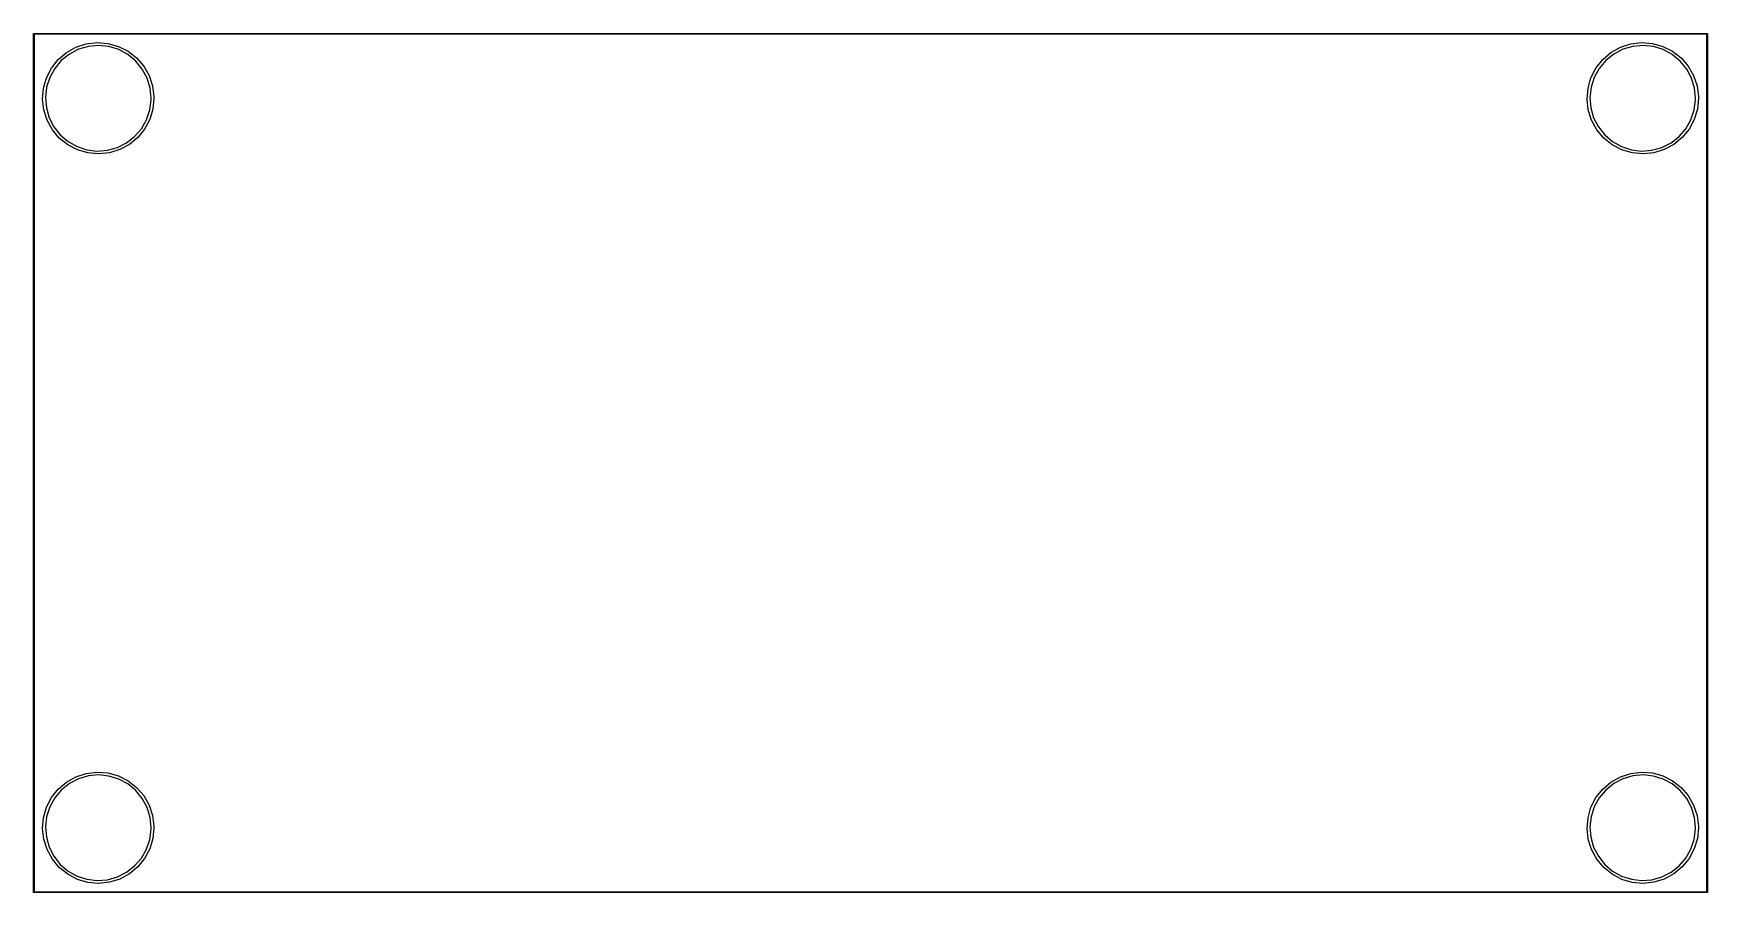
# Model space of a CAD drawing. Extents: x 47 to 146.1, y -90.2 to -39.3.
import ezdxf

# ---------------------------------------------------------------- set-up
doc = ezdxf.new("R2010")
doc.units = 0
doc.header["$MEASUREMENT"] = 0
doc.layers.add('BLACK', color=7, linetype='CONTINUOUS')

msp = doc.modelspace()

# ---------------------------------------------------------------- linework, layer by layer
at = {"layer": 'BLACK', "linetype": 'CONTINUOUS'}
for p, q in [((46.9649, -39.37), (46.9654, -39.3651)), ((46.965, -39.3712), (46.9649, -39.37)), ((46.965, -90.1688), (46.965, -39.3712)), ((46.9654, -39.3651), (46.9668, -39.3604)), ((46.9668, -39.3604), (46.9691, -39.356)), ((46.9691, -39.356), (46.9722, -39.3522)), ((46.9722, -39.3522), (46.976, -39.3491)), ((46.976, -39.3491), (46.9804, -39.3468)), ((46.9804, -39.3468), (46.9851, -39.3454)), ((46.9851, -39.3454), (46.9888, -39.345)), ((46.9888, -39.345), (46.99, -39.3449)), ((46.9888, -39.345), (46.9888, -39.345)), ((46.99, -39.3449), (46.9912, -39.345)), ((46.9912, -39.345), (146.049, -39.345)), ((47.015, -39.395), (47.015, -90.145)), ((146.025, -39.395), (47.015, -39.395)), ((146.025, -90.145), (146.025, -39.395)), ((146.049, -39.345), (146.05, -39.3449)), ((146.05, -39.3449), (146.051, -39.345)), ((146.051, -39.345), (146.051, -39.345)), ((146.051, -39.345), (146.055, -39.3454)), ((146.055, -39.3454), (146.06, -39.3468)), ((146.06, -39.3468), (146.064, -39.3491)), ((146.064, -39.3491), (146.068, -39.3522)), ((146.068, -39.3522), (146.071, -39.356)), ((146.071, -39.356), (146.073, -39.3604)), ((146.073, -39.3604), (146.075, -39.3651)), ((146.075, -39.3651), (146.075, -39.37)), ((146.075, -39.37), (146.075, -39.3712)), ((146.075, -39.3712), (146.075, -90.1688)), ((48.4298, -40.8911), (48.9195, -40.4743)), ((49.0889, -40.5651), (48.6136, -40.9473)), ((48.9195, -40.4743), (49.4808, -40.1606)), ((49.6294, -40.2826), (49.0889, -40.5651)), ((49.4808, -40.1606), (50.0924, -39.9619)), ((50.2144, -40.1104), (49.6294, -40.2826)), ((50.0924, -39.9619), (50.731, -39.8857)), ((50.8218, -40.0551), (50.2144, -40.1104)), ((50.731, -39.8857), (51.3722, -39.9351)), ((51.4284, -40.1188), (50.8218, -40.0551)), ((51.3722, -39.9351), (51.9916, -40.108)), ((52.011, -40.2992), (51.4284, -40.1188)), ((51.9916, -40.108), (52.5655, -40.3979)), ((52.5475, -40.5893), (52.011, -40.2992)), ((53.0174, -40.978), (52.5475, -40.5893)), ((52.5655, -40.3979), (53.0723, -40.7939)), ((139.87, -40.8911), (140.359, -40.4743)), ((140.529, -40.5651), (140.054, -40.9473)), ((140.359, -40.4743), (140.921, -40.1606)), ((141.069, -40.2826), (140.529, -40.5651)), ((140.921, -40.1606), (141.532, -39.9619)), ((141.654, -40.1104), (141.069, -40.2826)), ((141.532, -39.9619), (142.171, -39.8857)), ((142.262, -40.0551), (141.654, -40.1104)), ((142.171, -39.8857), (142.812, -39.9351)), ((142.868, -40.1188), (142.262, -40.0551)), ((142.812, -39.9351), (143.432, -40.108)), ((143.451, -40.2992), (142.868, -40.1188)), ((143.432, -40.108), (144.006, -40.3979)), ((143.987, -40.5893), (143.451, -40.2992)), ((144.457, -40.978), (143.987, -40.5893)), ((144.006, -40.3979), (144.512, -40.7939)), ((47.7364, -41.967), (48.0303, -41.3951)), ((48.2215, -41.4145), (47.9277, -41.9489)), ((48.0303, -41.3951), (48.4298, -40.8911)), ((48.6136, -40.9473), (48.2215, -41.4145)), ((53.4029, -41.4507), (53.0174, -40.978)), ((53.0723, -40.7939), (53.4925, -41.2807)), ((53.6892, -41.9892), (53.4029, -41.4507)), ((53.4925, -41.2807), (53.8101, -41.8398)), ((139.176, -41.967), (139.47, -41.3951)), ((139.662, -41.4145), (139.368, -41.9489)), ((139.47, -41.3951), (139.87, -40.8911)), ((140.054, -40.9473), (139.662, -41.4145)), ((144.843, -41.4507), (144.457, -40.978)), ((144.512, -40.7939), (144.932, -41.2807)), ((145.129, -41.9892), (144.843, -41.4507)), ((144.932, -41.2807), (145.25, -41.8398)), ((47.5053, -43.226), (47.5591, -42.5852)), ((47.5591, -42.5852), (47.7364, -41.967)), ((47.7433, -42.5303), (47.6753, -43.1364)), ((47.9277, -41.9489), (47.7433, -42.5303)), ((53.8655, -42.573), (53.6892, -41.9892)), ((53.8101, -41.8398), (54.0131, -42.45)), ((53.925, -43.18), (53.8655, -42.573)), ((54.0131, -42.45), (54.0937, -43.088)), ((138.945, -43.226), (138.999, -42.5852)), ((138.999, -42.5852), (139.176, -41.967)), ((139.183, -42.5303), (139.115, -43.1364)), ((139.368, -41.9489), (139.183, -42.5303)), ((145.305, -42.573), (145.129, -41.9892)), ((145.25, -41.8398), (145.453, -42.45)), ((145.365, -43.18), (145.305, -42.573)), ((145.453, -42.45), (145.534, -43.088)), ((47.577, -43.8651), (47.5053, -43.226)), ((47.6753, -43.1364), (47.7263, -43.7441)), ((53.8473, -43.8723), (53.9238, -43.2673)), ((53.9238, -43.2673), (53.925, -43.18)), ((54.095, -43.18), (54.0322, -43.82)), ((54.0937, -43.088), (54.095, -43.18)), ((139.017, -43.8651), (138.945, -43.226)), ((139.115, -43.1364), (139.166, -43.7441)), ((145.287, -43.8723), (145.364, -43.2673)), ((145.364, -43.2673), (145.365, -43.18)), ((145.535, -43.18), (145.472, -43.82)), ((145.534, -43.088), (145.535, -43.18)), ((47.7714, -44.478), (47.577, -43.8651)), ((47.7263, -43.7441), (47.8944, -44.3304)), ((48.0813, -45.0416), (47.7714, -44.478)), ((47.8944, -44.3304), (48.1732, -44.8728)), ((53.3536, -44.9814), (53.6548, -44.4511)), ((53.8464, -44.4356), (53.5445, -45.0034)), ((53.6548, -44.4511), (53.8473, -43.8723)), ((54.0322, -43.82), (53.8464, -44.4356)), ((139.211, -44.478), (139.017, -43.8651)), ((139.166, -43.7441), (139.334, -44.3304)), ((139.521, -45.0416), (139.211, -44.478)), ((139.334, -44.3304), (139.613, -44.8728)), ((144.794, -44.9814), (145.095, -44.4511)), ((145.286, -44.4356), (144.984, -45.0034)), ((145.095, -44.4511), (145.287, -43.8723)), ((145.472, -43.82), (145.286, -44.4356)), ((48.4946, -45.5342), (48.0813, -45.0416)), ((48.1732, -44.8728), (48.5521, -45.3508)), ((48.9958, -45.9371), (48.4946, -45.5342)), ((48.5521, -45.3508), (49.0165, -45.7461)), ((52.4745, -45.8185), (52.9551, -45.443)), ((53.138, -45.5018), (52.6425, -45.9117)), ((52.9551, -45.443), (53.3536, -44.9814)), ((53.5445, -45.0034), (53.138, -45.5018)), ((139.935, -45.5342), (139.521, -45.0416)), ((139.613, -44.8728), (139.992, -45.3508)), ((140.436, -45.9371), (139.935, -45.5342)), ((139.992, -45.3508), (140.457, -45.7461)), ((143.914, -45.8185), (144.395, -45.443)), ((144.578, -45.5018), (144.083, -45.9117)), ((144.395, -45.443), (144.794, -44.9814)), ((144.984, -45.0034), (144.578, -45.5018)), ((49.5657, -46.2351), (48.9958, -45.9371)), ((49.0165, -45.7461), (49.5489, -46.0436)), ((49.5489, -46.0436), (50.129, -46.2321)), ((50.1826, -46.4166), (49.5657, -46.2351)), ((50.129, -46.2321), (50.7346, -46.3043)), ((50.823, -46.4749), (50.1826, -46.4166)), ((50.7346, -46.3043), (51.3427, -46.2575)), ((51.4626, -46.4077), (50.823, -46.4749)), ((51.3427, -46.2575), (51.9301, -46.0935)), ((52.0769, -46.2175), (51.4626, -46.4077)), ((51.9301, -46.0935), (52.4745, -45.8185)), ((52.6425, -45.9117), (52.0769, -46.2175)), ((141.006, -46.2351), (140.436, -45.9371)), ((140.457, -45.7461), (140.989, -46.0436)), ((140.989, -46.0436), (141.569, -46.2321)), ((141.623, -46.4166), (141.006, -46.2351)), ((141.569, -46.2321), (142.175, -46.3043)), ((142.263, -46.4749), (141.623, -46.4166)), ((142.175, -46.3043), (142.783, -46.2575)), ((142.903, -46.4077), (142.263, -46.4749)), ((142.783, -46.2575), (143.37, -46.0935)), ((143.517, -46.2175), (142.903, -46.4077)), ((143.37, -46.0935), (143.914, -45.8185)), ((144.083, -45.9117), (143.517, -46.2175)), ((49.4808, -83.3406), (50.0924, -83.1419)), ((50.0924, -83.1419), (50.731, -83.0657)), ((50.8218, -83.2351), (50.2144, -83.2904)), ((50.731, -83.0657), (51.3722, -83.1151)), ((51.4284, -83.2988), (50.8218, -83.2351)), ((51.3722, -83.1151), (51.9916, -83.288)), ((140.921, -83.3406), (141.532, -83.1419)), ((141.532, -83.1419), (142.171, -83.0657)), ((142.262, -83.2351), (141.654, -83.2904)), ((142.171, -83.0657), (142.812, -83.1151)), ((142.868, -83.2988), (142.262, -83.2351)), ((142.812, -83.1151), (143.432, -83.288)), ((48.0303, -84.5751), (48.4298, -84.0711)), ((48.6136, -84.1273), (48.2215, -84.5945)), ((48.4298, -84.0711), (48.9195, -83.6543)), ((49.0889, -83.7451), (48.6136, -84.1273)), ((48.9195, -83.6543), (49.4808, -83.3406)), ((49.6294, -83.4625), (49.0889, -83.7451)), ((50.2144, -83.2904), (49.6294, -83.4625)), ((52.011, -83.4792), (51.4284, -83.2988)), ((51.9916, -83.288), (52.5655, -83.5779)), ((52.5475, -83.7693), (52.011, -83.4792)), ((53.0174, -84.158), (52.5475, -83.7693)), ((52.5655, -83.5779), (53.0723, -83.9739)), ((53.4029, -84.6307), (53.0174, -84.158)), ((53.0723, -83.9739), (53.4925, -84.4607)), ((139.47, -84.5751), (139.87, -84.0711)), ((140.054, -84.1273), (139.662, -84.5945)), ((139.87, -84.0711), (140.359, -83.6543)), ((140.529, -83.7451), (140.054, -84.1273)), ((140.359, -83.6543), (140.921, -83.3406)), ((141.069, -83.4625), (140.529, -83.7451)), ((141.654, -83.2904), (141.069, -83.4625)), ((143.451, -83.4792), (142.868, -83.2988)), ((143.432, -83.288), (144.006, -83.5779)), ((143.987, -83.7693), (143.451, -83.4792)), ((144.457, -84.158), (143.987, -83.7693)), ((144.006, -83.5779), (144.512, -83.9739)), ((144.843, -84.6307), (144.457, -84.158)), ((144.512, -83.9739), (144.932, -84.4607)), ((47.5591, -85.7652), (47.7364, -85.147)), ((47.7364, -85.147), (48.0303, -84.5751)), ((47.9277, -85.1289), (47.7433, -85.7103)), ((48.2215, -84.5945), (47.9277, -85.1289)), ((53.6892, -85.1692), (53.4029, -84.6307)), ((53.4925, -84.4607), (53.8101, -85.0198)), ((53.8655, -85.753), (53.6892, -85.1692)), ((53.8101, -85.0198), (54.0131, -85.63)), ((138.999, -85.7652), (139.176, -85.147)), ((139.176, -85.147), (139.47, -84.5751)), ((139.368, -85.1289), (139.183, -85.7103)), ((139.662, -84.5945), (139.368, -85.1289)), ((145.129, -85.1692), (144.843, -84.6307)), ((144.932, -84.4607), (145.25, -85.0198)), ((145.305, -85.753), (145.129, -85.1692)), ((145.25, -85.0198), (145.453, -85.63)), ((47.5053, -86.406), (47.5591, -85.7652)), ((47.7433, -85.7103), (47.6753, -86.3164)), ((53.925, -86.36), (53.8655, -85.753)), ((54.0131, -85.63), (54.0937, -86.268)), ((138.945, -86.406), (138.999, -85.7652)), ((139.183, -85.7103), (139.115, -86.3164)), ((145.365, -86.36), (145.305, -85.753)), ((145.453, -85.63), (145.534, -86.268)), ((47.577, -87.0451), (47.5053, -86.406)), ((47.7714, -87.658), (47.577, -87.0451)), ((47.6753, -86.3164), (47.7263, -86.9241)), ((47.7263, -86.9241), (47.8944, -87.5104)), ((53.6548, -87.6311), (53.8473, -87.0523)), ((54.0322, -87), (53.8464, -87.6156)), ((53.8473, -87.0523), (53.9238, -86.4473)), ((53.9238, -86.4473), (53.925, -86.36)), ((54.095, -86.36), (54.0322, -87)), ((54.0937, -86.268), (54.095, -86.36)), ((139.017, -87.0451), (138.945, -86.406)), ((139.211, -87.658), (139.017, -87.0451)), ((139.115, -86.3164), (139.166, -86.9241)), ((139.166, -86.9241), (139.334, -87.5104)), ((145.095, -87.6311), (145.287, -87.0523)), ((145.472, -87), (145.286, -87.6156)), ((145.287, -87.0523), (145.364, -86.4473)), ((145.364, -86.4473), (145.365, -86.36)), ((145.535, -86.36), (145.472, -87)), ((145.534, -86.268), (145.535, -86.36)), ((48.0813, -88.2216), (47.7714, -87.658)), ((47.8944, -87.5104), (48.1732, -88.0528)), ((48.1732, -88.0528), (48.5521, -88.5308)), ((52.9551, -88.623), (53.3536, -88.1614)), ((53.5445, -88.1834), (53.138, -88.6818)), ((53.3536, -88.1614), (53.6548, -87.6311)), ((53.8464, -87.6156), (53.5445, -88.1834)), ((139.521, -88.2216), (139.211, -87.658)), ((139.334, -87.5104), (139.613, -88.0528)), ((139.613, -88.0528), (139.992, -88.5308)), ((144.395, -88.623), (144.794, -88.1614)), ((144.984, -88.1834), (144.578, -88.6818)), ((144.794, -88.1614), (145.095, -87.6311)), ((145.286, -87.6156), (144.984, -88.1834)), ((48.4946, -88.7142), (48.0813, -88.2216)), ((48.9958, -89.1171), (48.4946, -88.7142)), ((48.5521, -88.5308), (49.0165, -88.9261)), ((49.5657, -89.4151), (48.9958, -89.1171)), ((49.0165, -88.9261), (49.5489, -89.2236)), ((51.9301, -89.2735), (52.4745, -88.9985)), ((52.6425, -89.0917), (52.0769, -89.3975)), ((52.4745, -88.9985), (52.9551, -88.623)), ((53.138, -88.6818), (52.6425, -89.0917)), ((139.935, -88.7142), (139.521, -88.2216)), ((140.436, -89.1171), (139.935, -88.7142)), ((139.992, -88.5308), (140.457, -88.9261)), ((141.006, -89.4151), (140.436, -89.1171)), ((140.457, -88.9261), (140.989, -89.2236)), ((143.37, -89.2735), (143.914, -88.9985)), ((144.083, -89.0917), (143.517, -89.3975)), ((143.914, -88.9985), (144.395, -88.623)), ((144.578, -88.6818), (144.083, -89.0917)), ((46.9649, -90.17), (46.965, -90.1688)), ((46.9654, -90.1749), (46.9649, -90.17)), ((46.9668, -90.1796), (46.9654, -90.1749)), ((46.9691, -90.184), (46.9668, -90.1796)), ((46.9722, -90.1878), (46.9691, -90.184)), ((46.976, -90.1909), (46.9722, -90.1878)), ((47.015, -90.145), (146.025, -90.145)), ((49.5489, -89.2236), (50.129, -89.4121)), ((50.1826, -89.5966), (49.5657, -89.4151)), ((50.129, -89.4121), (50.7346, -89.4843)), ((50.823, -89.6549), (50.1826, -89.5966)), ((50.7346, -89.4843), (51.3427, -89.4375)), ((51.4626, -89.5877), (50.823, -89.6549)), ((51.3427, -89.4375), (51.9301, -89.2735)), ((52.0769, -89.3975), (51.4626, -89.5877)), ((140.989, -89.2236), (141.569, -89.4121)), ((141.623, -89.5966), (141.006, -89.4151)), ((141.569, -89.4121), (142.175, -89.4843)), ((142.263, -89.6549), (141.623, -89.5966)), ((142.175, -89.4843), (142.783, -89.4375)), ((142.903, -89.5877), (142.263, -89.6549)), ((142.783, -89.4375), (143.37, -89.2735)), ((143.517, -89.3975), (142.903, -89.5877)), ((146.068, -90.1878), (146.064, -90.1909)), ((146.071, -90.184), (146.068, -90.1878)), ((146.073, -90.1796), (146.071, -90.184)), ((146.075, -90.1749), (146.073, -90.1796)), ((146.075, -90.1688), (146.075, -90.17)), ((146.075, -90.17), (146.075, -90.1712)), ((146.075, -90.1712), (146.075, -90.1712)), ((146.075, -90.1712), (146.075, -90.1749)), ((46.9804, -90.1932), (46.976, -90.1909)), ((46.9851, -90.1946), (46.9804, -90.1932)), ((46.99, -90.1951), (46.9851, -90.1946)), ((46.9912, -90.195), (46.99, -90.1951)), ((146.049, -90.195), (46.9912, -90.195)), ((146.05, -90.1951), (146.049, -90.195)), ((146.055, -90.1946), (146.05, -90.1951)), ((146.06, -90.1932), (146.055, -90.1946)), ((146.064, -90.1909), (146.06, -90.1932))]:
    msp.add_line(p, q, dxfattribs=at)

doc.saveas('drawing.dxf')
